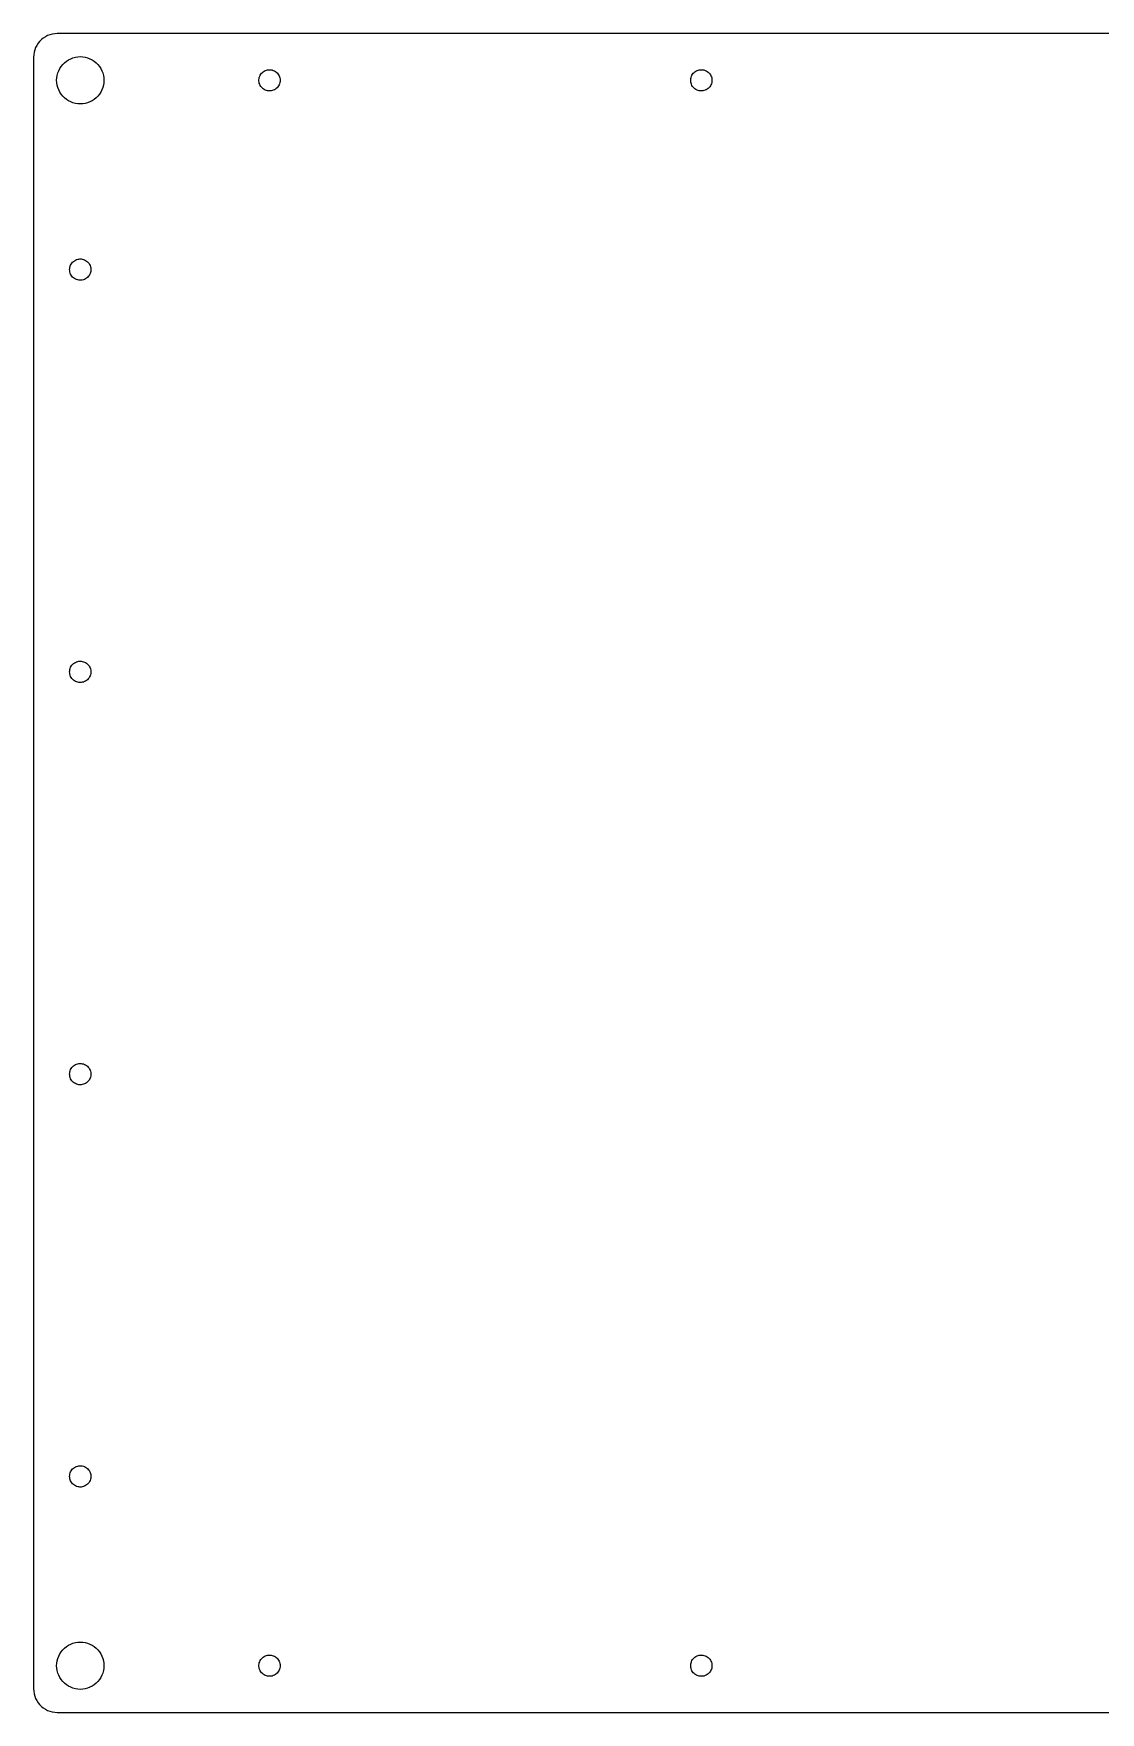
# Model space of a CAD drawing. Header units: metres. Extents: x -232 to 232, y -177 to 177.
# Drawn here: x -232.4 to -6.9, y -177.4 to 177.4 of the extents above; entities that cross this region are included whole.
import ezdxf

# ---------------------------------------------------------------- set-up
doc = ezdxf.new("R2010")
doc.units = ezdxf.units.M

msp = doc.modelspace()

# ---------------------------------------------------------------- linework, layer by layer
for p, q in [((-227.375, 177.375), (-227.898, 177.348)), ((227.375, 177.375), (-227.375, 177.375)), ((-232.13, 173.92), (-232.266, 173.415)), ((-231.943, 174.409), (-232.13, 173.92)), ((-231.705, 174.875), (-231.943, 174.409)), ((-231.42, 175.314), (-231.705, 174.875)), ((-231.091, 175.721), (-231.42, 175.314)), ((-230.721, 176.091), (-231.091, 175.721)), ((-230.314, 176.42), (-230.721, 176.091)), ((-229.875, 176.705), (-230.314, 176.42)), ((-229.409, 176.943), (-229.875, 176.705)), ((-228.92, 177.13), (-229.409, 176.943)), ((-228.415, 177.266), (-228.92, 177.13)), ((-227.898, 177.348), (-228.415, 177.266)), ((-232.348, 172.898), (-232.375, 172.375)), ((-232.375, 172.375), (-232.375, -172.375)), ((-232.266, 173.415), (-232.348, 172.898)), ((-226.83, 170), (-226.545, 170.439)), ((-226.545, 170.439), (-226.216, 170.846)), ((-226.216, 170.846), (-225.846, 171.216)), ((-225.846, 171.216), (-225.439, 171.545)), ((-225.439, 171.545), (-225, 171.83)), ((-225, 171.83), (-224.534, 172.068)), ((-224.534, 172.068), (-224.045, 172.255)), ((-224.045, 172.255), (-223.54, 172.391)), ((-223.54, 172.391), (-223.023, 172.473)), ((-223.023, 172.473), (-222.5, 172.5)), ((-222.5, 172.5), (-221.977, 172.473)), ((-221.977, 172.473), (-221.46, 172.391)), ((-221.46, 172.391), (-220.955, 172.255)), ((-220.955, 172.255), (-220.466, 172.068)), ((-220.466, 172.068), (-220, 171.83)), ((-220, 171.83), (-219.561, 171.545)), ((-219.561, 171.545), (-219.154, 171.216)), ((-219.154, 171.216), (-218.784, 170.846)), ((-218.784, 170.846), (-218.455, 170.439)), ((-218.455, 170.439), (-218.17, 170)), ((-227.5, 167.5), (-227.473, 168.023)), ((-227.473, 166.977), (-227.5, 167.5)), ((-227.473, 168.023), (-227.391, 168.54)), ((-227.391, 166.46), (-227.473, 166.977)), ((-227.391, 168.54), (-227.255, 169.045)), ((-227.255, 169.045), (-227.068, 169.534)), ((-227.068, 169.534), (-226.83, 170)), ((-218.17, 170), (-217.932, 169.534)), ((-217.932, 169.534), (-217.745, 169.045)), ((-217.745, 169.045), (-217.609, 168.54)), ((-217.609, 168.54), (-217.527, 168.023)), ((-217.527, 166.977), (-217.609, 166.46)), ((-217.527, 168.023), (-217.5, 167.5)), ((-217.5, 167.5), (-217.527, 166.977)), ((-184.747, 167.624), (-184.719, 167.87)), ((-184.747, 167.376), (-184.747, 167.624)), ((-184.719, 167.13), (-184.747, 167.376)), ((-184.719, 167.87), (-184.665, 168.112)), ((-184.665, 166.888), (-184.719, 167.13)), ((-184.665, 168.112), (-184.585, 168.347)), ((-184.585, 166.653), (-184.665, 166.888)), ((-184.585, 168.347), (-184.479, 168.571)), ((-184.479, 168.571), (-184.349, 168.782)), ((-184.349, 168.782), (-184.197, 168.978)), ((-184.197, 168.978), (-184.024, 169.155)), ((-184.024, 169.155), (-183.833, 169.313)), ((-183.833, 169.313), (-183.625, 169.449)), ((-183.625, 169.449), (-183.404, 169.56)), ((-183.404, 169.56), (-183.172, 169.647)), ((-183.172, 169.647), (-182.931, 169.708)), ((-182.931, 169.708), (-182.686, 169.742)), ((-182.686, 169.742), (-182.438, 169.749)), ((-182.438, 169.749), (-182.191, 169.729)), ((-182.191, 169.729), (-181.948, 169.681)), ((-181.948, 169.681), (-181.711, 169.607)), ((-181.711, 169.607), (-181.484, 169.508)), ((-181.484, 169.508), (-181.269, 169.384)), ((-181.269, 169.384), (-181.07, 169.237)), ((-181.07, 169.237), (-180.887, 169.069)), ((-180.887, 169.069), (-180.724, 168.882)), ((-180.724, 168.882), (-180.583, 168.678)), ((-180.583, 168.678), (-180.465, 168.46)), ((-180.465, 168.46), (-180.372, 168.231)), ((-180.372, 166.769), (-180.465, 166.54)), ((-180.372, 168.231), (-180.304, 167.992)), ((-180.304, 167.008), (-180.372, 166.769)), ((-180.304, 167.992), (-180.264, 167.748)), ((-180.264, 167.252), (-180.304, 167.008)), ((-180.264, 167.748), (-180.25, 167.5)), ((-180.25, 167.5), (-180.264, 167.252)), ((-93.4966, 167.624), (-93.4693, 167.87)), ((-93.4966, 167.376), (-93.4966, 167.624)), ((-93.4693, 167.13), (-93.4966, 167.376)), ((-93.4693, 167.87), (-93.4151, 168.112)), ((-93.4151, 166.888), (-93.4693, 167.13)), ((-93.4151, 168.112), (-93.3346, 168.347)), ((-93.3346, 166.653), (-93.4151, 166.888)), ((-93.3346, 168.347), (-93.2288, 168.571)), ((-93.2288, 168.571), (-93.099, 168.782)), ((-93.099, 168.782), (-92.9467, 168.978)), ((-92.9467, 168.978), (-92.7739, 169.155)), ((-92.7739, 169.155), (-92.5825, 169.313)), ((-92.5825, 169.313), (-92.375, 169.449)), ((-92.375, 169.449), (-92.1538, 169.56)), ((-92.1538, 169.56), (-91.9217, 169.647)), ((-91.9217, 169.647), (-91.6814, 169.708)), ((-91.6814, 169.708), (-91.4358, 169.742)), ((-91.4358, 169.742), (-91.188, 169.749)), ((-91.188, 169.749), (-90.9409, 169.729)), ((-90.9409, 169.729), (-90.6976, 169.681)), ((-90.6976, 169.681), (-90.4611, 169.607)), ((-90.4611, 169.607), (-90.234, 169.508)), ((-90.234, 169.508), (-90.0194, 169.384)), ((-90.0194, 169.384), (-89.8196, 169.237)), ((-89.8196, 169.237), (-89.6372, 169.069)), ((-89.6372, 169.069), (-89.4744, 168.882)), ((-89.4744, 168.882), (-89.3332, 168.678)), ((-89.3332, 168.678), (-89.2152, 168.46)), ((-89.2152, 168.46), (-89.1219, 168.231)), ((-89.1219, 166.769), (-89.2152, 166.54)), ((-89.1219, 168.231), (-89.0545, 167.992)), ((-89.0545, 167.008), (-89.1219, 166.769)), ((-89.0545, 167.992), (-89.0137, 167.748)), ((-89.0137, 167.252), (-89.0545, 167.008)), ((-89.0137, 167.748), (-89, 167.5)), ((-89, 167.5), (-89.0137, 167.252)), ((-227.255, 165.955), (-227.391, 166.46)), ((-227.068, 165.466), (-227.255, 165.955)), ((-226.83, 165), (-227.068, 165.466)), ((-226.545, 164.561), (-226.83, 165)), ((-226.216, 164.154), (-226.545, 164.561)), ((-225.846, 163.784), (-226.216, 164.154)), ((-225.439, 163.455), (-225.846, 163.784)), ((-225, 163.17), (-225.439, 163.455)), ((-219.561, 163.455), (-220, 163.17)), ((-219.154, 163.784), (-219.561, 163.455)), ((-218.784, 164.154), (-219.154, 163.784)), ((-218.455, 164.561), (-218.784, 164.154)), ((-218.17, 165), (-218.455, 164.561)), ((-217.932, 165.466), (-218.17, 165)), ((-217.745, 165.955), (-217.932, 165.466)), ((-217.609, 166.46), (-217.745, 165.955)), ((-184.479, 166.429), (-184.585, 166.653)), ((-184.349, 166.218), (-184.479, 166.429)), ((-184.197, 166.022), (-184.349, 166.218)), ((-184.024, 165.845), (-184.197, 166.022)), ((-183.833, 165.687), (-184.024, 165.845)), ((-183.625, 165.551), (-183.833, 165.687)), ((-183.404, 165.44), (-183.625, 165.551)), ((-183.172, 165.353), (-183.404, 165.44)), ((-182.931, 165.292), (-183.172, 165.353)), ((-182.686, 165.258), (-182.931, 165.292)), ((-182.438, 165.251), (-182.686, 165.258)), ((-182.191, 165.271), (-182.438, 165.251)), ((-181.948, 165.319), (-182.191, 165.271)), ((-181.711, 165.393), (-181.948, 165.319)), ((-181.484, 165.492), (-181.711, 165.393)), ((-181.269, 165.616), (-181.484, 165.492)), ((-181.07, 165.763), (-181.269, 165.616)), ((-180.887, 165.931), (-181.07, 165.763)), ((-180.724, 166.118), (-180.887, 165.931)), ((-180.583, 166.322), (-180.724, 166.118)), ((-180.465, 166.54), (-180.583, 166.322)), ((-93.2288, 166.429), (-93.3346, 166.653)), ((-93.099, 166.218), (-93.2288, 166.429)), ((-92.9467, 166.022), (-93.099, 166.218)), ((-92.7739, 165.845), (-92.9467, 166.022)), ((-92.5825, 165.687), (-92.7739, 165.845)), ((-92.375, 165.551), (-92.5825, 165.687)), ((-92.1538, 165.44), (-92.375, 165.551)), ((-91.9217, 165.353), (-92.1538, 165.44)), ((-91.6814, 165.292), (-91.9217, 165.353)), ((-91.4358, 165.258), (-91.6814, 165.292)), ((-91.188, 165.251), (-91.4358, 165.258)), ((-90.9409, 165.271), (-91.188, 165.251)), ((-90.6976, 165.319), (-90.9409, 165.271)), ((-90.4611, 165.393), (-90.6976, 165.319)), ((-90.234, 165.492), (-90.4611, 165.393)), ((-90.0194, 165.616), (-90.234, 165.492)), ((-89.8196, 165.763), (-90.0194, 165.616)), ((-89.6372, 165.931), (-89.8196, 165.763)), ((-89.4744, 166.118), (-89.6372, 165.931)), ((-89.3332, 166.322), (-89.4744, 166.118)), ((-89.2152, 166.54), (-89.3332, 166.322)), ((-224.534, 162.932), (-225, 163.17)), ((-224.045, 162.745), (-224.534, 162.932)), ((-223.54, 162.609), (-224.045, 162.745)), ((-223.023, 162.527), (-223.54, 162.609)), ((-222.5, 162.5), (-223.023, 162.527)), ((-221.977, 162.527), (-222.5, 162.5)), ((-221.46, 162.609), (-221.977, 162.527)), ((-220.955, 162.745), (-221.46, 162.609)), ((-220.466, 162.932), (-220.955, 162.745)), ((-220, 163.17), (-220.466, 162.932)), ((-224.75, 127.5), (-224.736, 127.748)), ((-224.736, 127.748), (-224.696, 127.992)), ((-224.696, 127.992), (-224.628, 128.231)), ((-224.628, 128.231), (-224.535, 128.46)), ((-224.535, 128.46), (-224.417, 128.678)), ((-224.417, 128.678), (-224.276, 128.882)), ((-224.276, 128.882), (-224.113, 129.069)), ((-224.113, 129.069), (-223.93, 129.237)), ((-223.93, 129.237), (-223.731, 129.384)), ((-223.731, 129.384), (-223.516, 129.508)), ((-223.516, 129.508), (-223.289, 129.607)), ((-223.289, 129.607), (-223.052, 129.681)), ((-223.052, 129.681), (-222.809, 129.729)), ((-222.809, 129.729), (-222.562, 129.749)), ((-222.562, 129.749), (-222.314, 129.742)), ((-222.314, 129.742), (-222.069, 129.708)), ((-222.069, 129.708), (-221.828, 129.647)), ((-221.828, 129.647), (-221.596, 129.56)), ((-221.596, 129.56), (-221.375, 129.449)), ((-221.375, 129.449), (-221.167, 129.313)), ((-221.167, 129.313), (-220.976, 129.155)), ((-220.976, 129.155), (-220.803, 128.978)), ((-220.803, 128.978), (-220.651, 128.782)), ((-220.651, 128.782), (-220.521, 128.571)), ((-220.521, 128.571), (-220.415, 128.347)), ((-220.415, 128.347), (-220.335, 128.112)), ((-220.335, 128.112), (-220.281, 127.87)), ((-220.281, 127.87), (-220.253, 127.624)), ((-224.736, 127.252), (-224.75, 127.5)), ((-224.696, 127.008), (-224.736, 127.252)), ((-224.628, 126.769), (-224.696, 127.008)), ((-224.535, 126.54), (-224.628, 126.769)), ((-224.417, 126.322), (-224.535, 126.54)), ((-224.276, 126.118), (-224.417, 126.322)), ((-224.113, 125.931), (-224.276, 126.118)), ((-223.93, 125.763), (-224.113, 125.931)), ((-223.731, 125.616), (-223.93, 125.763)), ((-223.516, 125.492), (-223.731, 125.616)), ((-223.289, 125.393), (-223.516, 125.492)), ((-223.052, 125.319), (-223.289, 125.393)), ((-222.809, 125.271), (-223.052, 125.319)), ((-222.562, 125.251), (-222.809, 125.271)), ((-222.314, 125.258), (-222.562, 125.251)), ((-222.069, 125.292), (-222.314, 125.258)), ((-221.828, 125.353), (-222.069, 125.292)), ((-221.596, 125.439), (-221.828, 125.353)), ((-221.375, 125.551), (-221.596, 125.439)), ((-221.167, 125.687), (-221.375, 125.551)), ((-220.976, 125.845), (-221.167, 125.687)), ((-220.803, 126.022), (-220.976, 125.845)), ((-220.651, 126.218), (-220.803, 126.022)), ((-220.521, 126.429), (-220.651, 126.218)), ((-220.415, 126.653), (-220.521, 126.429)), ((-220.335, 126.888), (-220.415, 126.653)), ((-220.281, 127.13), (-220.335, 126.888)), ((-220.253, 127.376), (-220.281, 127.13)), ((-220.253, 127.624), (-220.253, 127.376)), ((-224.75, 42.5), (-224.736, 42.7475)), ((-224.736, 42.7475), (-224.696, 42.992)), ((-224.696, 42.992), (-224.628, 43.2306)), ((-224.628, 43.2306), (-224.535, 43.4602)), ((-224.535, 43.4602), (-224.417, 43.6783)), ((-224.417, 43.6783), (-224.276, 43.882)), ((-224.276, 43.882), (-224.113, 44.0689)), ((-224.113, 44.0689), (-223.93, 44.2368)), ((-223.93, 44.2368), (-223.731, 44.3836)), ((-223.731, 44.3836), (-223.516, 44.5076)), ((-223.516, 44.5076), (-223.289, 44.6071)), ((-223.289, 44.6071), (-223.052, 44.6812)), ((-223.052, 44.6812), (-222.809, 44.7287)), ((-222.809, 44.7287), (-222.562, 44.7491)), ((-222.562, 44.7491), (-222.314, 44.7423)), ((-222.314, 44.7423), (-222.069, 44.7083)), ((-222.069, 44.7083), (-221.828, 44.6474)), ((-221.828, 44.6474), (-221.596, 44.5605)), ((-221.596, 44.5605), (-221.375, 44.4485)), ((-221.375, 44.4485), (-221.167, 44.313)), ((-221.167, 44.313), (-220.976, 44.1554)), ((-220.976, 44.1554), (-220.803, 43.9777)), ((-220.803, 43.9777), (-220.651, 43.7821)), ((-220.651, 43.7821), (-220.521, 43.5709)), ((-220.521, 43.5709), (-220.415, 43.3467)), ((-220.415, 43.3467), (-220.335, 43.1122)), ((-220.335, 43.1122), (-220.281, 42.8703)), ((-220.281, 42.8703), (-220.253, 42.6239)), ((-220.253, 42.6239), (-220.253, 42.3761)), ((-224.736, 42.2525), (-224.75, 42.5)), ((-224.696, 42.008), (-224.736, 42.2525)), ((-224.628, 41.7694), (-224.696, 42.008)), ((-224.535, 41.5397), (-224.628, 41.7694)), ((-224.417, 41.3217), (-224.535, 41.5397)), ((-224.276, 41.118), (-224.417, 41.3217)), ((-224.113, 40.9311), (-224.276, 41.118)), ((-223.93, 40.7632), (-224.113, 40.9311)), ((-223.731, 40.6164), (-223.93, 40.7632)), ((-223.516, 40.4924), (-223.731, 40.6164)), ((-223.289, 40.3928), (-223.516, 40.4924)), ((-223.052, 40.3188), (-223.289, 40.3928)), ((-222.809, 40.2713), (-223.052, 40.3188)), ((-222.562, 40.2509), (-222.809, 40.2713)), ((-222.314, 40.2577), (-222.562, 40.2509)), ((-222.069, 40.2917), (-222.314, 40.2577)), ((-221.828, 40.3526), (-222.069, 40.2917)), ((-221.596, 40.4395), (-221.828, 40.3526)), ((-221.375, 40.5514), (-221.596, 40.4395)), ((-221.167, 40.687), (-221.375, 40.5514)), ((-220.976, 40.8446), (-221.167, 40.687)), ((-220.803, 41.0223), (-220.976, 40.8446)), ((-220.651, 41.2179), (-220.803, 41.0223)), ((-220.521, 41.4291), (-220.651, 41.2179)), ((-220.415, 41.6533), (-220.521, 41.4291)), ((-220.335, 41.8878), (-220.415, 41.6533)), ((-220.281, 42.1297), (-220.335, 41.8878)), ((-220.253, 42.3761), (-220.281, 42.1297)), ((-224.75, -42.5), (-224.736, -42.2525)), ((-224.736, -42.7475), (-224.75, -42.5)), ((-224.736, -42.2525), (-224.696, -42.008)), ((-224.696, -42.008), (-224.628, -41.7694)), ((-224.628, -41.7694), (-224.535, -41.5397)), ((-224.535, -41.5397), (-224.417, -41.3217)), ((-224.417, -41.3217), (-224.276, -41.118)), ((-224.276, -41.118), (-224.113, -40.9311)), ((-224.113, -40.9311), (-223.93, -40.7632)), ((-223.93, -40.7632), (-223.731, -40.6164)), ((-223.731, -40.6164), (-223.516, -40.4924)), ((-223.516, -40.4924), (-223.289, -40.3928)), ((-223.289, -40.3928), (-223.052, -40.3188)), ((-223.052, -40.3188), (-222.809, -40.2713)), ((-222.809, -40.2713), (-222.562, -40.2509)), ((-222.562, -40.2509), (-222.314, -40.2577)), ((-222.314, -40.2577), (-222.069, -40.2917)), ((-222.069, -40.2917), (-221.828, -40.3526)), ((-221.828, -40.3526), (-221.596, -40.4395)), ((-221.596, -40.4395), (-221.375, -40.5514)), ((-221.375, -40.5514), (-221.167, -40.687)), ((-221.167, -40.687), (-220.976, -40.8446)), ((-220.976, -40.8446), (-220.803, -41.0223)), ((-220.803, -41.0223), (-220.651, -41.2179)), ((-220.651, -41.2179), (-220.521, -41.4291)), ((-220.521, -41.4291), (-220.415, -41.6533)), ((-220.415, -41.6533), (-220.335, -41.8878)), ((-220.335, -41.8878), (-220.281, -42.1297)), ((-220.281, -42.1297), (-220.253, -42.3761)), ((-220.253, -42.3761), (-220.253, -42.6239)), ((-224.696, -42.992), (-224.736, -42.7475)), ((-224.628, -43.2306), (-224.696, -42.992)), ((-224.535, -43.4602), (-224.628, -43.2306)), ((-224.417, -43.6783), (-224.535, -43.4602)), ((-224.276, -43.882), (-224.417, -43.6783)), ((-224.113, -44.0689), (-224.276, -43.882)), ((-223.93, -44.2368), (-224.113, -44.0689)), ((-223.731, -44.3836), (-223.93, -44.2368)), ((-223.516, -44.5076), (-223.731, -44.3836)), ((-223.289, -44.6071), (-223.516, -44.5076)), ((-223.052, -44.6812), (-223.289, -44.6071)), ((-222.809, -44.7287), (-223.052, -44.6812)), ((-222.562, -44.7491), (-222.809, -44.7287)), ((-222.314, -44.7423), (-222.562, -44.7491)), ((-222.069, -44.7083), (-222.314, -44.7423)), ((-221.828, -44.6474), (-222.069, -44.7083)), ((-221.596, -44.5605), (-221.828, -44.6474)), ((-221.375, -44.4485), (-221.596, -44.5605)), ((-221.167, -44.313), (-221.375, -44.4485)), ((-220.976, -44.1554), (-221.167, -44.313)), ((-220.803, -43.9777), (-220.976, -44.1554)), ((-220.651, -43.7821), (-220.803, -43.9777)), ((-220.521, -43.5709), (-220.651, -43.7821)), ((-220.415, -43.3467), (-220.521, -43.5709)), ((-220.335, -43.1122), (-220.415, -43.3467)), ((-220.281, -42.8703), (-220.335, -43.1122)), ((-220.253, -42.6239), (-220.281, -42.8703)), ((-224.75, -127.5), (-224.736, -127.252)), ((-224.736, -127.748), (-224.75, -127.5)), ((-224.736, -127.252), (-224.696, -127.008)), ((-224.696, -127.008), (-224.628, -126.769)), ((-224.628, -126.769), (-224.535, -126.54)), ((-224.535, -126.54), (-224.417, -126.322)), ((-224.417, -126.322), (-224.276, -126.118)), ((-224.276, -126.118), (-224.113, -125.931)), ((-224.113, -125.931), (-223.93, -125.763)), ((-223.93, -125.763), (-223.731, -125.616)), ((-223.731, -125.616), (-223.516, -125.492)), ((-223.516, -125.492), (-223.289, -125.393)), ((-223.289, -125.393), (-223.052, -125.319)), ((-223.052, -125.319), (-222.809, -125.271)), ((-222.809, -125.271), (-222.562, -125.251)), ((-222.562, -125.251), (-222.314, -125.258)), ((-222.314, -125.258), (-222.069, -125.292)), ((-222.069, -125.292), (-221.828, -125.353)), ((-221.828, -125.353), (-221.596, -125.439)), ((-221.596, -125.439), (-221.375, -125.551)), ((-221.375, -125.551), (-221.167, -125.687)), ((-221.167, -125.687), (-220.976, -125.845)), ((-220.976, -125.845), (-220.803, -126.022)), ((-220.803, -126.022), (-220.651, -126.218)), ((-220.651, -126.218), (-220.521, -126.429)), ((-220.521, -126.429), (-220.415, -126.653)), ((-220.415, -126.653), (-220.335, -126.888)), ((-220.335, -126.888), (-220.281, -127.13)), ((-220.281, -127.13), (-220.253, -127.376)), ((-220.253, -127.624), (-220.281, -127.87)), ((-220.253, -127.376), (-220.253, -127.624)), ((-224.696, -127.992), (-224.736, -127.748)), ((-224.628, -128.231), (-224.696, -127.992)), ((-224.535, -128.46), (-224.628, -128.231)), ((-224.417, -128.678), (-224.535, -128.46)), ((-224.276, -128.882), (-224.417, -128.678)), ((-224.113, -129.069), (-224.276, -128.882)), ((-223.93, -129.237), (-224.113, -129.069)), ((-223.731, -129.384), (-223.93, -129.237)), ((-223.516, -129.508), (-223.731, -129.384)), ((-223.289, -129.607), (-223.516, -129.508)), ((-223.052, -129.681), (-223.289, -129.607)), ((-222.809, -129.729), (-223.052, -129.681)), ((-222.562, -129.749), (-222.809, -129.729)), ((-222.314, -129.742), (-222.562, -129.749)), ((-222.069, -129.708), (-222.314, -129.742)), ((-221.828, -129.647), (-222.069, -129.708)), ((-221.596, -129.56), (-221.828, -129.647)), ((-221.375, -129.449), (-221.596, -129.56)), ((-221.167, -129.313), (-221.375, -129.449)), ((-220.976, -129.155), (-221.167, -129.313)), ((-220.803, -128.978), (-220.976, -129.155)), ((-220.651, -128.782), (-220.803, -128.978)), ((-220.521, -128.571), (-220.651, -128.782)), ((-220.415, -128.347), (-220.521, -128.571)), ((-220.335, -128.112), (-220.415, -128.347)), ((-220.281, -127.87), (-220.335, -128.112)), ((-225.439, -163.455), (-225, -163.17)), ((-225, -163.17), (-224.534, -162.932)), ((-224.534, -162.932), (-224.045, -162.745)), ((-224.045, -162.745), (-223.54, -162.609)), ((-223.54, -162.609), (-223.023, -162.527)), ((-223.023, -162.527), (-222.5, -162.5)), ((-222.5, -162.5), (-221.977, -162.527)), ((-221.977, -162.527), (-221.46, -162.609)), ((-221.46, -162.609), (-220.955, -162.745)), ((-220.955, -162.745), (-220.466, -162.932)), ((-220.466, -162.932), (-220, -163.17)), ((-220, -163.17), (-219.561, -163.455)), ((-227.473, -166.977), (-227.391, -166.46)), ((-227.391, -166.46), (-227.255, -165.955)), ((-227.255, -165.955), (-227.068, -165.466)), ((-227.068, -165.466), (-226.83, -165)), ((-226.83, -165), (-226.545, -164.561)), ((-226.545, -164.561), (-226.216, -164.154)), ((-226.216, -164.154), (-225.846, -163.784)), ((-225.846, -163.784), (-225.439, -163.455)), ((-219.561, -163.455), (-219.154, -163.784)), ((-219.154, -163.784), (-218.784, -164.154)), ((-218.784, -164.154), (-218.455, -164.561)), ((-218.455, -164.561), (-218.17, -165)), ((-218.17, -165), (-217.932, -165.466)), ((-217.932, -165.466), (-217.745, -165.955)), ((-217.745, -165.955), (-217.609, -166.46)), ((-217.609, -166.46), (-217.527, -166.977)), ((-184.665, -166.888), (-184.585, -166.653)), ((-184.585, -166.653), (-184.479, -166.429)), ((-184.479, -166.429), (-184.349, -166.218)), ((-184.349, -166.218), (-184.197, -166.022)), ((-184.197, -166.022), (-184.024, -165.845)), ((-184.024, -165.845), (-183.833, -165.687)), ((-183.833, -165.687), (-183.625, -165.551)), ((-183.625, -165.551), (-183.404, -165.44)), ((-183.404, -165.44), (-183.172, -165.353)), ((-183.172, -165.353), (-182.931, -165.292)), ((-182.931, -165.292), (-182.686, -165.258)), ((-182.686, -165.258), (-182.438, -165.251)), ((-182.438, -165.251), (-182.191, -165.271)), ((-182.191, -165.271), (-181.948, -165.319)), ((-181.948, -165.319), (-181.711, -165.393)), ((-181.711, -165.393), (-181.484, -165.492)), ((-181.484, -165.492), (-181.269, -165.616)), ((-181.269, -165.616), (-181.07, -165.763)), ((-181.07, -165.763), (-180.887, -165.931)), ((-180.887, -165.931), (-180.724, -166.118)), ((-180.724, -166.118), (-180.583, -166.322)), ((-180.583, -166.322), (-180.465, -166.54)), ((-180.465, -166.54), (-180.372, -166.769)), ((-93.4151, -166.888), (-93.3346, -166.653)), ((-93.3346, -166.653), (-93.2288, -166.429)), ((-93.2288, -166.429), (-93.099, -166.218)), ((-93.099, -166.218), (-92.9467, -166.022)), ((-92.9467, -166.022), (-92.7739, -165.845)), ((-92.7739, -165.845), (-92.5825, -165.687)), ((-92.5825, -165.687), (-92.375, -165.551)), ((-92.375, -165.551), (-92.1538, -165.44)), ((-92.1538, -165.44), (-91.9217, -165.353)), ((-91.9217, -165.353), (-91.6814, -165.292)), ((-91.6814, -165.292), (-91.4358, -165.258)), ((-91.4358, -165.258), (-91.188, -165.251)), ((-91.188, -165.251), (-90.9409, -165.271)), ((-90.9409, -165.271), (-90.6976, -165.319)), ((-90.6976, -165.319), (-90.4611, -165.393)), ((-90.4611, -165.393), (-90.234, -165.492)), ((-90.234, -165.492), (-90.0194, -165.616)), ((-90.0194, -165.616), (-89.8196, -165.763)), ((-89.8196, -165.763), (-89.6372, -165.931)), ((-89.6372, -165.931), (-89.4744, -166.118)), ((-89.4744, -166.118), (-89.3332, -166.322)), ((-89.3332, -166.322), (-89.2152, -166.54)), ((-89.2152, -166.54), (-89.1219, -166.769)), ((-227.5, -167.5), (-227.473, -166.977)), ((-227.473, -168.023), (-227.5, -167.5)), ((-227.391, -168.54), (-227.473, -168.023)), ((-227.255, -169.045), (-227.391, -168.54)), ((-227.068, -169.534), (-227.255, -169.045)), ((-226.83, -170), (-227.068, -169.534)), ((-226.545, -170.439), (-226.83, -170)), ((-218.17, -170), (-218.455, -170.439)), ((-217.932, -169.534), (-218.17, -170)), ((-217.745, -169.045), (-217.932, -169.534)), ((-217.609, -168.54), (-217.745, -169.045)), ((-217.527, -168.023), (-217.609, -168.54)), ((-217.527, -166.977), (-217.5, -167.5)), ((-217.5, -167.5), (-217.527, -168.023)), ((-184.747, -167.376), (-184.719, -167.13)), ((-184.747, -167.624), (-184.747, -167.376)), ((-184.719, -167.87), (-184.747, -167.624)), ((-184.719, -167.13), (-184.665, -166.888)), ((-184.665, -168.112), (-184.719, -167.87)), ((-184.585, -168.347), (-184.665, -168.112)), ((-184.479, -168.571), (-184.585, -168.347)), ((-184.349, -168.782), (-184.479, -168.571)), ((-184.197, -168.978), (-184.349, -168.782)), ((-184.024, -169.155), (-184.197, -168.978)), ((-183.833, -169.313), (-184.024, -169.155)), ((-183.625, -169.449), (-183.833, -169.313)), ((-183.404, -169.56), (-183.625, -169.449)), ((-183.172, -169.647), (-183.404, -169.56)), ((-182.931, -169.708), (-183.172, -169.647)), ((-182.686, -169.742), (-182.931, -169.708)), ((-182.438, -169.749), (-182.686, -169.742)), ((-182.191, -169.729), (-182.438, -169.749)), ((-181.948, -169.681), (-182.191, -169.729)), ((-181.711, -169.607), (-181.948, -169.681)), ((-181.484, -169.508), (-181.711, -169.607)), ((-181.269, -169.384), (-181.484, -169.508)), ((-181.07, -169.237), (-181.269, -169.384)), ((-180.887, -169.069), (-181.07, -169.237)), ((-180.724, -168.882), (-180.887, -169.069)), ((-180.583, -168.678), (-180.724, -168.882)), ((-180.465, -168.46), (-180.583, -168.678)), ((-180.372, -168.231), (-180.465, -168.46)), ((-180.372, -166.769), (-180.304, -167.008)), ((-180.304, -167.992), (-180.372, -168.231)), ((-180.304, -167.008), (-180.264, -167.252)), ((-180.264, -167.748), (-180.304, -167.992)), ((-180.264, -167.252), (-180.25, -167.5)), ((-180.25, -167.5), (-180.264, -167.748)), ((-93.4966, -167.376), (-93.4693, -167.13)), ((-93.4966, -167.624), (-93.4966, -167.376)), ((-93.4693, -167.87), (-93.4966, -167.624)), ((-93.4693, -167.13), (-93.4151, -166.888)), ((-93.4151, -168.112), (-93.4693, -167.87)), ((-93.3346, -168.347), (-93.4151, -168.112)), ((-93.2288, -168.571), (-93.3346, -168.347)), ((-93.099, -168.782), (-93.2288, -168.571)), ((-92.9467, -168.978), (-93.099, -168.782)), ((-92.7739, -169.155), (-92.9467, -168.978)), ((-92.5825, -169.313), (-92.7739, -169.155)), ((-92.375, -169.449), (-92.5825, -169.313)), ((-92.1538, -169.56), (-92.375, -169.449)), ((-91.9217, -169.647), (-92.1538, -169.56)), ((-91.6814, -169.708), (-91.9217, -169.647)), ((-91.4358, -169.742), (-91.6814, -169.708)), ((-91.188, -169.749), (-91.4358, -169.742)), ((-90.9409, -169.729), (-91.188, -169.749)), ((-90.6976, -169.681), (-90.9409, -169.729)), ((-90.4611, -169.607), (-90.6976, -169.681)), ((-90.234, -169.508), (-90.4611, -169.607)), ((-90.0194, -169.384), (-90.234, -169.508)), ((-89.8196, -169.237), (-90.0194, -169.384)), ((-89.6372, -169.069), (-89.8196, -169.237)), ((-89.4744, -168.882), (-89.6372, -169.069)), ((-89.3332, -168.678), (-89.4744, -168.882)), ((-89.2152, -168.46), (-89.3332, -168.678)), ((-89.1219, -168.231), (-89.2152, -168.46)), ((-89.1219, -166.769), (-89.0545, -167.008)), ((-89.0545, -167.992), (-89.1219, -168.231)), ((-89.0545, -167.008), (-89.0137, -167.252)), ((-89.0137, -167.748), (-89.0545, -167.992)), ((-89.0137, -167.252), (-89, -167.5)), ((-89, -167.5), (-89.0137, -167.748)), ((-232.375, -172.375), (-232.348, -172.898)), ((-232.348, -172.898), (-232.266, -173.415)), ((-232.266, -173.415), (-232.13, -173.92)), ((-226.216, -170.846), (-226.545, -170.439)), ((-225.846, -171.216), (-226.216, -170.846)), ((-225.439, -171.545), (-225.846, -171.216)), ((-225, -171.83), (-225.439, -171.545)), ((-224.534, -172.068), (-225, -171.83)), ((-224.045, -172.255), (-224.534, -172.068)), ((-223.54, -172.391), (-224.045, -172.255)), ((-223.023, -172.473), (-223.54, -172.391)), ((-222.5, -172.5), (-223.023, -172.473)), ((-221.977, -172.473), (-222.5, -172.5)), ((-221.46, -172.391), (-221.977, -172.473)), ((-220.955, -172.255), (-221.46, -172.391)), ((-220.466, -172.068), (-220.955, -172.255)), ((-220, -171.83), (-220.466, -172.068)), ((-219.561, -171.545), (-220, -171.83)), ((-219.154, -171.216), (-219.561, -171.545)), ((-218.784, -170.846), (-219.154, -171.216)), ((-218.455, -170.439), (-218.784, -170.846)), ((-232.13, -173.92), (-231.943, -174.409)), ((-231.943, -174.409), (-231.705, -174.875)), ((-231.705, -174.875), (-231.42, -175.314)), ((-231.42, -175.314), (-231.091, -175.721)), ((-231.091, -175.721), (-230.721, -176.091)), ((-230.721, -176.091), (-230.314, -176.42)), ((-230.314, -176.42), (-229.875, -176.705)), ((-229.875, -176.705), (-229.409, -176.943)), ((-229.409, -176.943), (-228.92, -177.13)), ((-228.92, -177.13), (-228.415, -177.266)), ((-228.415, -177.266), (-227.898, -177.348)), ((-227.898, -177.348), (-227.375, -177.375)), ((-227.375, -177.375), (227.375, -177.375))]:
    msp.add_line(p, q)

doc.saveas('drawing.dxf')
